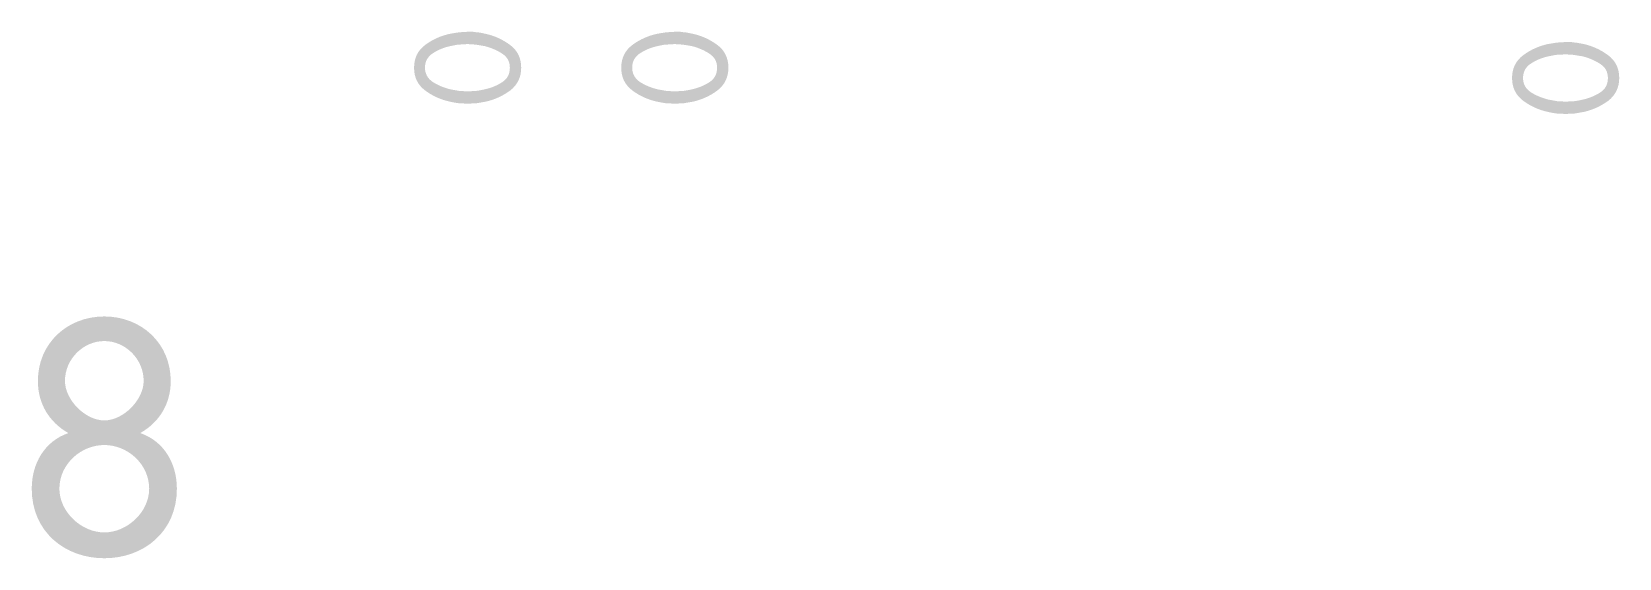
# Model space of a CAD drawing. Header units: inches. Extents: x -1535 to 2339, y 35 to 2700.
# Drawn here: x 16.59 to 49.37, y 135.71 to 146.57 of the extents above; entities that cross this region are included whole.
import ezdxf

# ---------------------------------------------------------------- set-up
doc = ezdxf.new("R2010")
doc.units = ezdxf.units.IN
doc.header["$MEASUREMENT"] = 0
doc.layers.add('Livello 1', color=7, linetype='Continuous')

msp = doc.modelspace()

# ---------------------------------------------------------------- hatches: boundary and pattern name
at = {"layer": 'Livello 1', "true_color": 0xffffff}
h = msp.add_hatch(color=7, dxfattribs=at)
h.dxf.hatch_style = 2
edge = h.paths.add_edge_path()
edge.add_spline(control_points=[(26.467, 145.361), (26.315, 145.249), (26.147, 145.173), (25.965, 145.132), (25.965, 145.132), (25.771, 145.098), (25.771, 145.098), (25.771, 145.098), (25.59, 145.09), (25.59, 145.09), (25.59, 145.09), (25.413, 145.098), (25.413, 145.098), (25.36, 145.104), (25.296, 145.115), (25.221, 145.132), (25.035, 145.172), (24.865, 145.248), (24.712, 145.362), (24.559, 145.476), (24.483, 145.632), (24.483, 145.832), (24.483, 146.031), (24.559, 146.188), (24.712, 146.302), (24.865, 146.415), (25.035, 146.492), (25.221, 146.531), (25.221, 146.531), (25.303, 146.546), (25.303, 146.546), (25.303, 146.546), (25.413, 146.563), (25.413, 146.563), (25.413, 146.563), (25.59, 146.574), (25.59, 146.574), (25.59, 146.574), (25.697, 146.574), (25.697, 146.574), (25.697, 146.574), (25.779, 146.563), (25.779, 146.563), (25.803, 146.563), (25.832, 146.559), (25.864, 146.552), (25.864, 146.552), (25.965, 146.531), (25.965, 146.531), (26.143, 146.492), (26.31, 146.416), (26.464, 146.303), (26.618, 146.19), (26.695, 146.033), (26.695, 145.832), (26.695, 145.636), (26.619, 145.479), (26.467, 145.361)], knot_values=[0, 0, 0, 0, 0.352778, 0.352778, 0.352778, 0.705556, 0.705556, 0.705556, 1.058333, 1.058333, 1.058333, 1.411111, 1.411111, 1.411111, 1.763889, 1.763889, 1.763889, 2.116667, 2.116667, 2.116667, 2.469444, 2.469444, 2.469444, 2.822222, 2.822222, 2.822222, 3.175, 3.175, 3.175, 3.527778, 3.527778, 3.527778, 3.880556, 3.880556, 3.880556, 4.233333, 4.233333, 4.233333, 4.586111, 4.586111, 4.586111, 4.938889, 4.938889, 4.938889, 5.291667, 5.291667, 5.291667, 5.644444, 5.644444, 5.644444, 5.997222, 5.997222, 5.997222, 6.35, 6.35, 6.35, 6.702778, 6.702778, 6.702778, 6.702778], degree=3, periodic=0)
edge.add_line((26.467, 145.361), (26.467, 145.361))
edge = h.paths.add_edge_path()
edge.add_spline(control_points=[(24.872, 145.536), (24.969, 145.473), (25.089, 145.423), (25.23, 145.386), (25.23, 145.386), (25.421, 145.352), (25.421, 145.352), (25.421, 145.352), (25.587, 145.344), (25.587, 145.344), (25.587, 145.344), (25.754, 145.352), (25.754, 145.352), (25.808, 145.358), (25.871, 145.369), (25.942, 145.386), (26.072, 145.414), (26.191, 145.462), (26.299, 145.531), (26.407, 145.6), (26.461, 145.7), (26.461, 145.832), (26.461, 145.956), (26.409, 146.052), (26.305, 146.121), (26.2, 146.19), (26.08, 146.242), (25.942, 146.278), (25.942, 146.278), (25.754, 146.309), (25.754, 146.309), (25.754, 146.309), (25.587, 146.32), (25.587, 146.32), (25.587, 146.32), (25.444, 146.311), (25.444, 146.311), (25.404, 146.311), (25.366, 146.307), (25.328, 146.298), (25.328, 146.298), (25.23, 146.278), (25.23, 146.278), (25.098, 146.25), (24.978, 146.2), (24.87, 146.13), (24.762, 146.059), (24.708, 145.96), (24.708, 145.832), (24.708, 145.708), (24.763, 145.609), (24.872, 145.536)], knot_values=[0, 0, 0, 0, 0.352778, 0.352778, 0.352778, 0.705556, 0.705556, 0.705556, 1.058333, 1.058333, 1.058333, 1.411111, 1.411111, 1.411111, 1.763889, 1.763889, 1.763889, 2.116667, 2.116667, 2.116667, 2.469444, 2.469444, 2.469444, 2.822222, 2.822222, 2.822222, 3.175, 3.175, 3.175, 3.527778, 3.527778, 3.527778, 3.880556, 3.880556, 3.880556, 4.233333, 4.233333, 4.233333, 4.586111, 4.586111, 4.586111, 4.938889, 4.938889, 4.938889, 5.291667, 5.291667, 5.291667, 5.644444, 5.644444, 5.644444, 5.997222, 5.997222, 5.997222, 5.997222], degree=3, periodic=0)
edge.add_line((24.872, 145.536), (24.872, 145.536))
h = msp.add_hatch(color=7, dxfattribs=at)
h.dxf.hatch_style = 2
edge = h.paths.add_edge_path()
edge.add_spline(control_points=[(30.745, 145.361), (30.593, 145.249), (30.426, 145.173), (30.244, 145.132), (30.244, 145.132), (30.049, 145.098), (30.049, 145.098), (30.049, 145.098), (29.869, 145.09), (29.869, 145.09), (29.869, 145.09), (29.692, 145.098), (29.692, 145.098), (29.639, 145.104), (29.575, 145.115), (29.5, 145.132), (29.314, 145.172), (29.144, 145.248), (28.991, 145.362), (28.838, 145.476), (28.761, 145.632), (28.761, 145.832), (28.761, 146.031), (28.838, 146.188), (28.991, 146.302), (29.144, 146.415), (29.314, 146.492), (29.5, 146.531), (29.5, 146.531), (29.582, 146.546), (29.582, 146.546), (29.582, 146.546), (29.692, 146.563), (29.692, 146.563), (29.692, 146.563), (29.869, 146.574), (29.869, 146.574), (29.869, 146.574), (29.976, 146.574), (29.976, 146.574), (29.976, 146.574), (30.058, 146.563), (30.058, 146.563), (30.082, 146.563), (30.11, 146.559), (30.142, 146.552), (30.142, 146.552), (30.244, 146.531), (30.244, 146.531), (30.422, 146.492), (30.589, 146.416), (30.743, 146.303), (30.897, 146.19), (30.974, 146.033), (30.974, 145.832), (30.974, 145.636), (30.898, 145.479), (30.745, 145.361)], knot_values=[0, 0, 0, 0, 0.352778, 0.352778, 0.352778, 0.705556, 0.705556, 0.705556, 1.058333, 1.058333, 1.058333, 1.411111, 1.411111, 1.411111, 1.763889, 1.763889, 1.763889, 2.116667, 2.116667, 2.116667, 2.469444, 2.469444, 2.469444, 2.822222, 2.822222, 2.822222, 3.175, 3.175, 3.175, 3.527778, 3.527778, 3.527778, 3.880556, 3.880556, 3.880556, 4.233333, 4.233333, 4.233333, 4.586111, 4.586111, 4.586111, 4.938889, 4.938889, 4.938889, 5.291667, 5.291667, 5.291667, 5.644444, 5.644444, 5.644444, 5.997222, 5.997222, 5.997222, 6.35, 6.35, 6.35, 6.702778, 6.702778, 6.702778, 6.702778], degree=3, periodic=0)
edge.add_line((30.745, 145.361), (30.745, 145.361))
edge = h.paths.add_edge_path()
edge.add_spline(control_points=[(29.15, 145.536), (29.248, 145.473), (29.367, 145.423), (29.509, 145.386), (29.509, 145.386), (29.7, 145.352), (29.7, 145.352), (29.7, 145.352), (29.866, 145.344), (29.866, 145.344), (29.866, 145.344), (30.032, 145.352), (30.032, 145.352), (30.087, 145.358), (30.15, 145.369), (30.221, 145.386), (30.351, 145.414), (30.47, 145.462), (30.577, 145.531), (30.686, 145.6), (30.74, 145.7), (30.74, 145.832), (30.74, 145.956), (30.688, 146.052), (30.583, 146.121), (30.479, 146.19), (30.358, 146.242), (30.221, 146.278), (30.221, 146.278), (30.032, 146.309), (30.032, 146.309), (30.032, 146.309), (29.866, 146.32), (29.866, 146.32), (29.866, 146.32), (29.723, 146.311), (29.723, 146.311), (29.683, 146.311), (29.644, 146.307), (29.607, 146.298), (29.607, 146.298), (29.509, 146.278), (29.509, 146.278), (29.377, 146.25), (29.257, 146.2), (29.149, 146.13), (29.041, 146.059), (28.987, 145.96), (28.987, 145.832), (28.987, 145.708), (29.041, 145.609), (29.15, 145.536)], knot_values=[0, 0, 0, 0, 0.352778, 0.352778, 0.352778, 0.705556, 0.705556, 0.705556, 1.058333, 1.058333, 1.058333, 1.411111, 1.411111, 1.411111, 1.763889, 1.763889, 1.763889, 2.116667, 2.116667, 2.116667, 2.469444, 2.469444, 2.469444, 2.822222, 2.822222, 2.822222, 3.175, 3.175, 3.175, 3.527778, 3.527778, 3.527778, 3.880556, 3.880556, 3.880556, 4.233333, 4.233333, 4.233333, 4.586111, 4.586111, 4.586111, 4.938889, 4.938889, 4.938889, 5.291667, 5.291667, 5.291667, 5.644444, 5.644444, 5.644444, 5.997222, 5.997222, 5.997222, 5.997222], degree=3, periodic=0)
edge.add_line((29.15, 145.536), (29.15, 145.536))
h = msp.add_hatch(color=7, dxfattribs=at)
h.dxf.hatch_style = 2
edge = h.paths.add_edge_path()
edge.add_spline(control_points=[(49.141, 145.148), (48.989, 145.038), (48.822, 144.961), (48.64, 144.92), (48.64, 144.92), (48.445, 144.886), (48.445, 144.886), (48.445, 144.886), (48.265, 144.878), (48.265, 144.878), (48.265, 144.878), (48.087, 144.886), (48.087, 144.886), (48.035, 144.892), (47.97, 144.903), (47.895, 144.92), (47.709, 144.96), (47.54, 145.036), (47.386, 145.15), (47.233, 145.264), (47.156, 145.42), (47.156, 145.62), (47.156, 145.819), (47.233, 145.976), (47.386, 146.09), (47.54, 146.204), (47.709, 146.28), (47.895, 146.32), (47.895, 146.32), (47.977, 146.334), (47.977, 146.334), (47.977, 146.334), (48.087, 146.351), (48.087, 146.351), (48.087, 146.351), (48.265, 146.362), (48.265, 146.362), (48.265, 146.362), (48.372, 146.362), (48.372, 146.362), (48.372, 146.362), (48.453, 146.351), (48.453, 146.351), (48.478, 146.351), (48.506, 146.347), (48.538, 146.339), (48.538, 146.339), (48.64, 146.32), (48.64, 146.32), (48.818, 146.28), (48.984, 146.204), (49.138, 146.091), (49.292, 145.978), (49.369, 145.821), (49.369, 145.62), (49.369, 145.424), (49.293, 145.267), (49.141, 145.148)], knot_values=[0, 0, 0, 0, 0.352778, 0.352778, 0.352778, 0.705556, 0.705556, 0.705556, 1.058333, 1.058333, 1.058333, 1.411111, 1.411111, 1.411111, 1.763889, 1.763889, 1.763889, 2.116667, 2.116667, 2.116667, 2.469444, 2.469444, 2.469444, 2.822222, 2.822222, 2.822222, 3.175, 3.175, 3.175, 3.527778, 3.527778, 3.527778, 3.880556, 3.880556, 3.880556, 4.233333, 4.233333, 4.233333, 4.586111, 4.586111, 4.586111, 4.938889, 4.938889, 4.938889, 5.291667, 5.291667, 5.291667, 5.644444, 5.644444, 5.644444, 5.997222, 5.997222, 5.997222, 6.35, 6.35, 6.35, 6.702778, 6.702778, 6.702778, 6.702778], degree=3, periodic=0)
edge.add_line((49.141, 145.148), (49.141, 145.148))
edge = h.paths.add_edge_path()
edge.add_spline(control_points=[(47.546, 145.324), (47.644, 145.262), (47.763, 145.212), (47.904, 145.174), (47.904, 145.174), (48.096, 145.14), (48.096, 145.14), (48.096, 145.14), (48.262, 145.132), (48.262, 145.132), (48.262, 145.132), (48.428, 145.14), (48.428, 145.14), (48.482, 145.146), (48.545, 145.157), (48.617, 145.174), (48.746, 145.202), (48.865, 145.251), (48.973, 145.319), (49.081, 145.388), (49.135, 145.488), (49.135, 145.62), (49.135, 145.744), (49.083, 145.841), (48.979, 145.909), (48.874, 145.978), (48.754, 146.03), (48.617, 146.066), (48.617, 146.066), (48.428, 146.097), (48.428, 146.097), (48.428, 146.097), (48.262, 146.108), (48.262, 146.108), (48.262, 146.108), (48.118, 146.1), (48.118, 146.1), (48.079, 146.1), (48.04, 146.095), (48.002, 146.086), (48.002, 146.086), (47.904, 146.066), (47.904, 146.066), (47.772, 146.038), (47.653, 145.988), (47.545, 145.918), (47.437, 145.847), (47.383, 145.748), (47.383, 145.62), (47.383, 145.496), (47.437, 145.397), (47.546, 145.324)], knot_values=[0, 0, 0, 0, 0.352778, 0.352778, 0.352778, 0.705556, 0.705556, 0.705556, 1.058333, 1.058333, 1.058333, 1.411111, 1.411111, 1.411111, 1.763889, 1.763889, 1.763889, 2.116667, 2.116667, 2.116667, 2.469444, 2.469444, 2.469444, 2.822222, 2.822222, 2.822222, 3.175, 3.175, 3.175, 3.527778, 3.527778, 3.527778, 3.880556, 3.880556, 3.880556, 4.233333, 4.233333, 4.233333, 4.586111, 4.586111, 4.586111, 4.938889, 4.938889, 4.938889, 5.291667, 5.291667, 5.291667, 5.644444, 5.644444, 5.644444, 5.997222, 5.997222, 5.997222, 5.997222], degree=3, periodic=0)
edge.add_line((47.546, 145.324), (47.546, 145.324))
h = msp.add_hatch(color=7, dxfattribs=at)
h.dxf.hatch_style = 2
edge = h.paths.add_edge_path()
edge.add_spline(control_points=[(18.087, 138.044), (18.569, 138.044), (19.013, 137.65), (19.013, 137.142), (19.013, 136.66), (18.557, 136.24), (18.087, 136.24), (17.617, 136.24), (17.159, 136.66), (17.159, 137.142), (17.159, 137.65), (17.604, 138.044), (18.087, 138.044)], knot_values=[0, 0, 0, 0, 0.352778, 0.352778, 0.352778, 0.705556, 0.705556, 0.705556, 1.058333, 1.058333, 1.058333, 1.411111, 1.411111, 1.411111, 1.411111], degree=3, periodic=0)
edge.add_line((18.087, 138.044), (18.087, 138.044))
edge = h.paths.add_edge_path()
edge.add_spline(control_points=[(16.588, 137.142), (16.588, 136.253), (17.274, 135.707), (18.087, 135.707), (18.899, 135.707), (19.585, 136.253), (19.585, 137.142), (19.585, 137.657), (19.325, 138.12), (18.829, 138.291), (19.223, 138.514), (19.458, 138.895), (19.458, 139.365), (19.458, 140.146), (18.848, 140.698), (18.087, 140.698), (17.325, 140.698), (16.715, 140.146), (16.715, 139.365), (16.715, 138.895), (16.95, 138.514), (17.344, 138.291), (16.848, 138.12), (16.588, 137.657), (16.588, 137.142)], knot_values=[0, 0, 0, 0, 0.352778, 0.352778, 0.352778, 0.705556, 0.705556, 0.705556, 1.058333, 1.058333, 1.058333, 1.411111, 1.411111, 1.411111, 1.763889, 1.763889, 1.763889, 2.116667, 2.116667, 2.116667, 2.469444, 2.469444, 2.469444, 2.822222, 2.822222, 2.822222, 2.822222], degree=3, periodic=0)
edge.add_line((16.588, 137.142), (16.588, 137.142))
edge = h.paths.add_edge_path()
edge.add_spline(control_points=[(18.087, 140.19), (18.519, 140.19), (18.899, 139.822), (18.899, 139.365), (18.899, 138.984), (18.486, 138.552), (18.087, 138.552), (17.686, 138.552), (17.274, 138.984), (17.274, 139.365), (17.274, 139.822), (17.655, 140.19), (18.087, 140.19)], knot_values=[0, 0, 0, 0, 0.352778, 0.352778, 0.352778, 0.705556, 0.705556, 0.705556, 1.058333, 1.058333, 1.058333, 1.411111, 1.411111, 1.411111, 1.411111], degree=3, periodic=0)
edge.add_line((18.087, 140.19), (18.087, 140.19))

doc.saveas('drawing.dxf')
